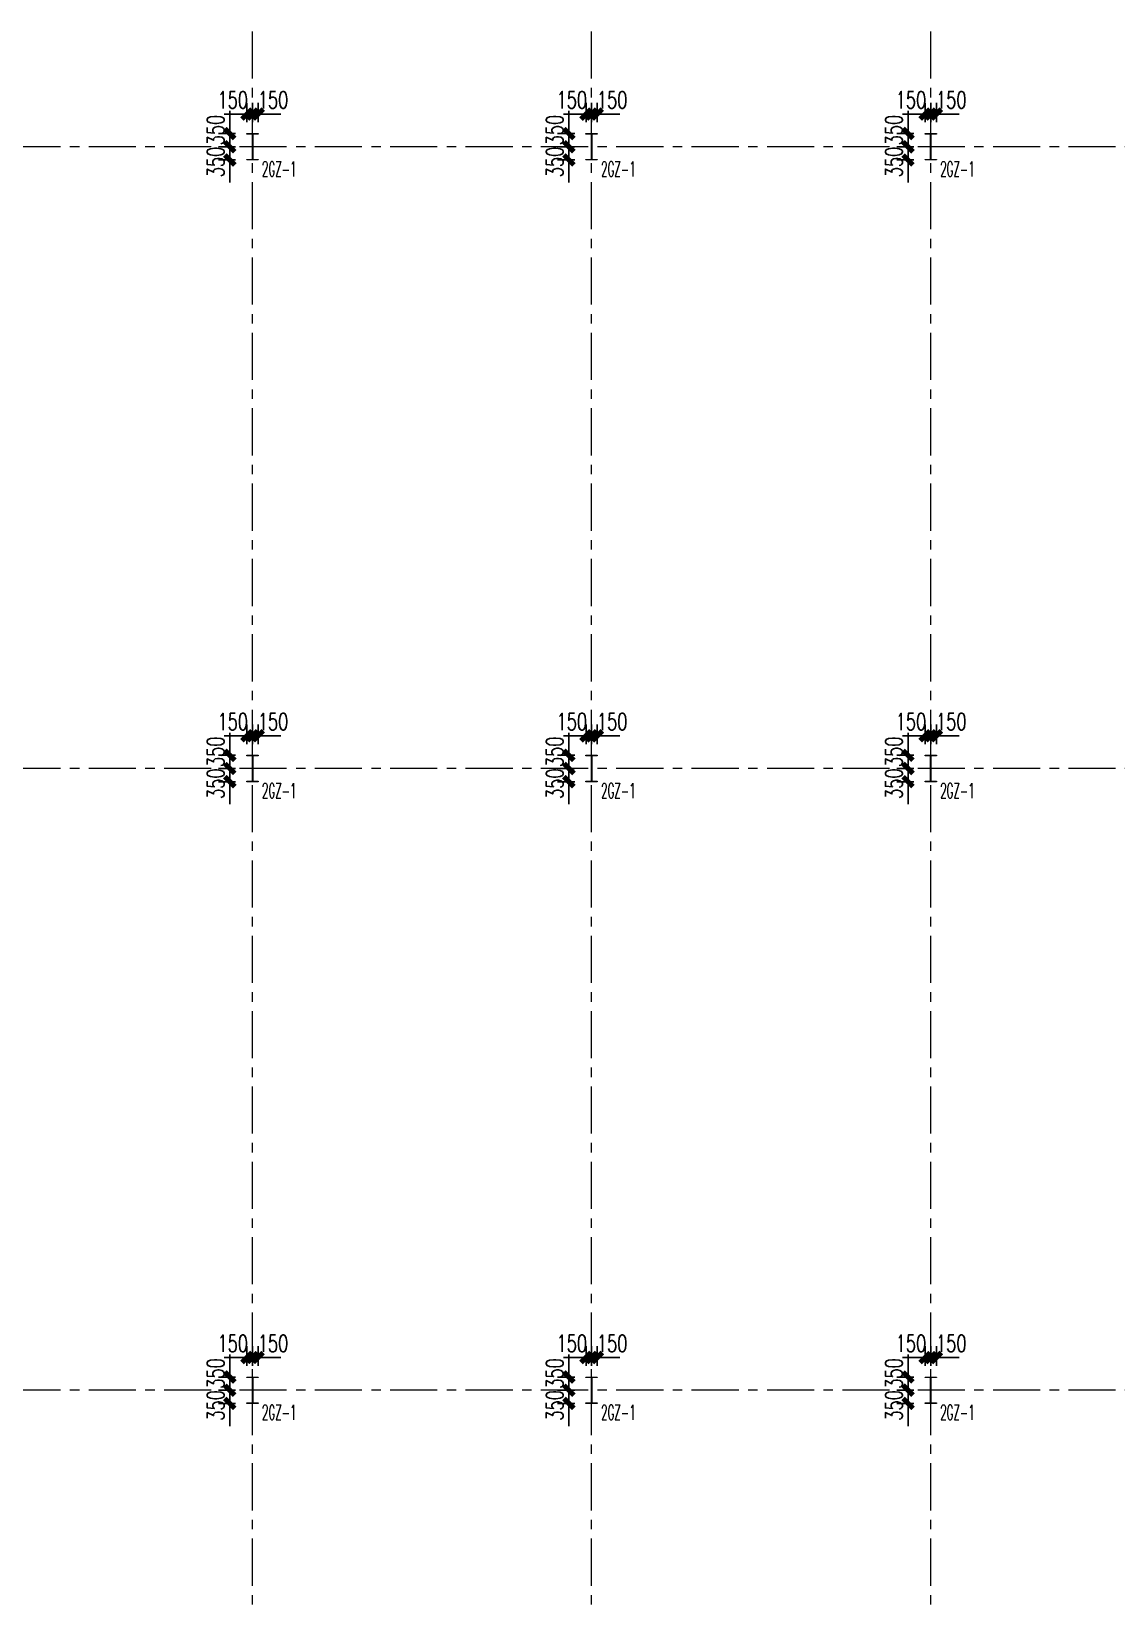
# Model space of a CAD drawing. Extents: x -1201378 to 2367219, y -619313 to 244905.
# Drawn here: x 84372 to 113175, y -53156 to -11535 of the extents above; entities that cross this region are included whole.
import ezdxf
from ezdxf.enums import TextEntityAlignment as Align

# ---------------------------------------------------------------- set-up
doc = ezdxf.new("R2010")
doc.units = 0
doc.header["$LTSCALE"] = 1000
doc.linetypes.add('CENTER', pattern=[2, 1.25, -0.25, 0.25, -0.25])
doc.layers.get('0').update_dxf_attribs({"linetype": 'CONTINUOUS'})
doc.layers.get('Defpoints').update_dxf_attribs({"linetype": 'CONTINUOUS'})
for name, color, linetype, lineweight in [('S-axis', 111, 'CONTINUOUS', 0), ('S-col', 2, 'CONTINUOUS', 0), ('S-dote', 5, 'CENTER', 0)]:
    doc.layers.add(name, color=color, linetype=linetype, lineweight=lineweight)
doc.layers.add('S-DIMZ', color=115, linetype='CONTINUOUS')
doc.layers.add('S-SGJ', color=21, linetype='CONTINUOUS')
doc.styles.add('SS1', font='tj-romans1.shx', dxfattribs={"width": 0.7, "bigfont": 'tj-hztxt1.shx'})
doc.dimstyles.new('S-150-ARCHI', dxfattribs={"dimscale": 150, "dimtxt": 3, "dimasz": 2, "dimexe": 2, "dimexo": 2, "dimgap": 1, "dimtad": 1, "dimdec": 0, "dimzin": 0, "dimdsep": 46, "dimtxsty": 'SS1', "dimblk1": 'TT', "dimblk2": 'TT', "dimsah": 1, "dimcen": 1, "dimclrd": 256, "dimclre": 256, "dimclrt": 256, "dimadec": 0, "dimazin": 0, "dimtfac": 1, "dimtdec": 0, "dimtix": 1, "dimtmove": 2, "dimatfit": 0, "dimldrblk": 'TT', "dimfxl": 2, "dimtolj": 1, "dimtzin": 0, "dimarcsym": 0})

# ---------------------------------------------------------------- blocks, each defined once
blk = doc.blocks.new('2#轴网')
at = {"layer": 'S-dote'}
for p, q in [((-209758.5, -270787), (-209758.5, -175298.2)), ((-200758.5, -270787), (-200758.5, -175298.2)), ((-191758.5, -270787), (-191758.5, -175298.2)), ((-74854.3, -214598.2), (-251154.3, -214598.2)), ((-74854.3, -231098.2), (-251154.3, -231098.2)), ((-74854.3, -247598.2), (-251154.3, -247598.2))]:
    blk.add_line(p, q, dxfattribs=at)
blk = doc.blocks.new('nt66')
at = {"layer": 'S-col'}
blk.add_lwpolyline([(-195790, 766820), (-195490, 766820), (-195490, 766808), (-195636, 766808), (-195636, 766132), (-195490, 766132), (-195490, 766120), (-195790, 766120), (-195790, 766132), (-195644, 766132), (-195644, 766808), (-195790, 766808)], close=True, dxfattribs=at)
blk = doc.blocks.new('33333')
for p in [(-59214, -76900), (-50214, -76900), (-41214, -76900), (-59214, -93400), (-50214, -93400), (-41214, -93400), (-59214, -109900), (-50214, -109900), (-41214, -109900)]:
    blk.add_blockref('nt66', p)
blk = doc.blocks.new('TT')
blk.add_line((-0.97, 0), (0.97, 0))
at = {"const_width": 0.45}
blk.add_lwpolyline([(-0.44, -0.44), (0.44, 0.44)], dxfattribs=at)
blk = doc.blocks.new('*D4417')
at = {"layer": 'Defpoints', "color": 0, "transparency": 16777216}
for p in [(90242, -46730), (90242, -47248), (90392, -47248)]:
    blk.add_point(p, dxfattribs=at)
at = {"layer": 'S-DIMZ', "lineweight": -2, "transparency": 16777216}
for p, q in [((90242, -46948), (90242, -46430)), ((90392, -46948), (90392, -46430)), ((89942, -46730), (89642, -46730)), ((90392, -46730), (90242, -46730)), ((90692, -46730), (90992, -46730))]:
    blk.add_line(p, q, dxfattribs=at)
at = {"layer": 'S-DIMZ', "lineweight": -2, "transparency": 16777216, "xscale": 300, "yscale": 300, "zscale": 300}
blk.add_blockref('TT', (90242, -46730), dxfattribs=at)
at = {"layer": 'S-DIMZ', "lineweight": -2, "transparency": 16777216, "xscale": 300, "yscale": 300, "zscale": 300, "rotation": 180}
blk.add_blockref('TT', (90392, -46730), dxfattribs=at)
at = {"layer": 'S-DIMZ', "transparency": 16777216, "insert": (90785, -46355), "char_height": 450, "attachment_point": 5, "style": 'SS1'}
blk.add_mtext('\\A1;150', dxfattribs=at)
blk = doc.blocks.new('*D4418')
at = {"layer": 'Defpoints', "color": 0, "transparency": 16777216}
for p in [(90092, -46730), (90092, -47248), (90242, -47248)]:
    blk.add_point(p, dxfattribs=at)
at = {"layer": 'S-DIMZ', "lineweight": -2, "transparency": 16777216}
for p, q in [((90092, -46948), (90092, -46430)), ((90242, -46948), (90242, -46430)), ((89792, -46730), (89492, -46730)), ((90242, -46730), (90092, -46730)), ((90542, -46730), (90842, -46730))]:
    blk.add_line(p, q, dxfattribs=at)
at = {"layer": 'S-DIMZ', "lineweight": -2, "transparency": 16777216, "xscale": 300, "yscale": 300, "zscale": 300}
blk.add_blockref('TT', (90092, -46730), dxfattribs=at)
at = {"layer": 'S-DIMZ', "lineweight": -2, "transparency": 16777216, "xscale": 300, "yscale": 300, "zscale": 300, "rotation": 180}
blk.add_blockref('TT', (90242, -46730), dxfattribs=at)
at = {"layer": 'S-DIMZ', "transparency": 16777216, "insert": (89716, -46355), "char_height": 450, "attachment_point": 5, "style": 'SS1'}
blk.add_mtext('\\A1;150', dxfattribs=at)
blk = doc.blocks.new('*D4419')
at = {"layer": 'Defpoints', "color": 0, "transparency": 16777216}
for p in [(90092, -47248), (89638, -47598), (90092, -47598)]:
    blk.add_point(p, dxfattribs=at)
at = {"layer": 'S-DIMZ', "lineweight": -2, "transparency": 16777216}
for p, q in [((89638, -46948), (89638, -46648)), ((89792, -47248), (89338, -47248)), ((89638, -47248), (89638, -47598)), ((89792, -47598), (89338, -47598)), ((89638, -47898), (89638, -48198))]:
    blk.add_line(p, q, dxfattribs=at)
at = {"layer": 'S-DIMZ', "lineweight": -2, "transparency": 16777216, "xscale": 300, "yscale": 300, "zscale": 300}
for p, rotation in [((89638, -47248), 270), ((89638, -47598), 90)]:
    blk.add_blockref('TT', p, dxfattribs=dict(at, rotation=rotation))
at = {"layer": 'S-DIMZ', "transparency": 16777216, "insert": (89263, -47155), "char_height": 450, "attachment_point": 5, "rotation": 90, "style": 'SS1'}
blk.add_mtext('\\A1;350', dxfattribs=at)
blk = doc.blocks.new('*D4420')
at = {"layer": 'Defpoints', "color": 0, "transparency": 16777216}
for p in [(90092, -47598), (89638, -47948), (90092, -47948)]:
    blk.add_point(p, dxfattribs=at)
at = {"layer": 'S-DIMZ', "lineweight": -2, "transparency": 16777216}
for p, q in [((89638, -47298), (89638, -46998)), ((89792, -47598), (89338, -47598)), ((89638, -47598), (89638, -47948)), ((89792, -47948), (89338, -47948)), ((89638, -48248), (89638, -48548))]:
    blk.add_line(p, q, dxfattribs=at)
at = {"layer": 'S-DIMZ', "lineweight": -2, "transparency": 16777216, "xscale": 300, "yscale": 300, "zscale": 300}
for p, rotation in [((89638, -47598), 270), ((89638, -47948), 90)]:
    blk.add_blockref('TT', p, dxfattribs=dict(at, rotation=rotation))
at = {"layer": 'S-DIMZ', "transparency": 16777216, "insert": (89263, -48002), "char_height": 450, "attachment_point": 5, "rotation": 90, "style": 'SS1'}
blk.add_mtext('\\A1;350', dxfattribs=at)
blk = doc.blocks.new('*D4429')
at = {"layer": 'Defpoints', "color": 0, "transparency": 16777216}
for p in [(99242, -46730), (99242, -47248), (99392, -47248)]:
    blk.add_point(p, dxfattribs=at)
at = {"layer": 'S-DIMZ', "lineweight": -2, "transparency": 16777216}
for p, q in [((99242, -46948), (99242, -46430)), ((99392, -46948), (99392, -46430)), ((98942, -46730), (98642, -46730)), ((99392, -46730), (99242, -46730)), ((99692, -46730), (99992, -46730))]:
    blk.add_line(p, q, dxfattribs=at)
at = {"layer": 'S-DIMZ', "lineweight": -2, "transparency": 16777216, "xscale": 300, "yscale": 300, "zscale": 300}
blk.add_blockref('TT', (99242, -46730), dxfattribs=at)
at = {"layer": 'S-DIMZ', "lineweight": -2, "transparency": 16777216, "xscale": 300, "yscale": 300, "zscale": 300, "rotation": 180}
blk.add_blockref('TT', (99392, -46730), dxfattribs=at)
at = {"layer": 'S-DIMZ', "transparency": 16777216, "insert": (99785, -46355), "char_height": 450, "attachment_point": 5, "style": 'SS1'}
blk.add_mtext('\\A1;150', dxfattribs=at)
blk = doc.blocks.new('*D4430')
at = {"layer": 'Defpoints', "color": 0, "transparency": 16777216}
for p in [(99092, -46730), (99092, -47248), (99242, -47248)]:
    blk.add_point(p, dxfattribs=at)
at = {"layer": 'S-DIMZ', "lineweight": -2, "transparency": 16777216}
for p, q in [((99092, -46948), (99092, -46430)), ((99242, -46948), (99242, -46430)), ((98792, -46730), (98492, -46730)), ((99242, -46730), (99092, -46730)), ((99542, -46730), (99842, -46730))]:
    blk.add_line(p, q, dxfattribs=at)
at = {"layer": 'S-DIMZ', "lineweight": -2, "transparency": 16777216, "xscale": 300, "yscale": 300, "zscale": 300}
blk.add_blockref('TT', (99092, -46730), dxfattribs=at)
at = {"layer": 'S-DIMZ', "lineweight": -2, "transparency": 16777216, "xscale": 300, "yscale": 300, "zscale": 300, "rotation": 180}
blk.add_blockref('TT', (99242, -46730), dxfattribs=at)
at = {"layer": 'S-DIMZ', "transparency": 16777216, "insert": (98716, -46355), "char_height": 450, "attachment_point": 5, "style": 'SS1'}
blk.add_mtext('\\A1;150', dxfattribs=at)
blk = doc.blocks.new('*D4431')
at = {"layer": 'Defpoints', "color": 0, "transparency": 16777216}
for p in [(99092, -47248), (98638, -47598), (99092, -47598)]:
    blk.add_point(p, dxfattribs=at)
at = {"layer": 'S-DIMZ', "lineweight": -2, "transparency": 16777216}
for p, q in [((98638, -46948), (98638, -46648)), ((98792, -47248), (98338, -47248)), ((98638, -47248), (98638, -47598)), ((98792, -47598), (98338, -47598)), ((98638, -47898), (98638, -48198))]:
    blk.add_line(p, q, dxfattribs=at)
at = {"layer": 'S-DIMZ', "lineweight": -2, "transparency": 16777216, "xscale": 300, "yscale": 300, "zscale": 300}
for p, rotation in [((98638, -47248), 270), ((98638, -47598), 90)]:
    blk.add_blockref('TT', p, dxfattribs=dict(at, rotation=rotation))
at = {"layer": 'S-DIMZ', "transparency": 16777216, "insert": (98263, -47155), "char_height": 450, "attachment_point": 5, "rotation": 90, "style": 'SS1'}
blk.add_mtext('\\A1;350', dxfattribs=at)
blk = doc.blocks.new('*D4432')
at = {"layer": 'Defpoints', "color": 0, "transparency": 16777216}
for p in [(99092, -47598), (98638, -47948), (99092, -47948)]:
    blk.add_point(p, dxfattribs=at)
at = {"layer": 'S-DIMZ', "lineweight": -2, "transparency": 16777216}
for p, q in [((98638, -47298), (98638, -46998)), ((98792, -47598), (98338, -47598)), ((98638, -47598), (98638, -47948)), ((98792, -47948), (98338, -47948)), ((98638, -48248), (98638, -48548))]:
    blk.add_line(p, q, dxfattribs=at)
at = {"layer": 'S-DIMZ', "lineweight": -2, "transparency": 16777216, "xscale": 300, "yscale": 300, "zscale": 300}
for p, rotation in [((98638, -47598), 270), ((98638, -47948), 90)]:
    blk.add_blockref('TT', p, dxfattribs=dict(at, rotation=rotation))
at = {"layer": 'S-DIMZ', "transparency": 16777216, "insert": (98263, -48002), "char_height": 450, "attachment_point": 5, "rotation": 90, "style": 'SS1'}
blk.add_mtext('\\A1;350', dxfattribs=at)
blk = doc.blocks.new('*D4449')
at = {"layer": 'Defpoints', "color": 0, "transparency": 16777216}
for p in [(108242, -46730), (108242, -47248), (108392, -47248)]:
    blk.add_point(p, dxfattribs=at)
at = {"layer": 'S-DIMZ', "lineweight": -2, "transparency": 16777216}
for p, q in [((108242, -46948), (108242, -46430)), ((108392, -46948), (108392, -46430)), ((107942, -46730), (107642, -46730)), ((108392, -46730), (108242, -46730)), ((108692, -46730), (108992, -46730))]:
    blk.add_line(p, q, dxfattribs=at)
at = {"layer": 'S-DIMZ', "lineweight": -2, "transparency": 16777216, "xscale": 300, "yscale": 300, "zscale": 300}
blk.add_blockref('TT', (108242, -46730), dxfattribs=at)
at = {"layer": 'S-DIMZ', "lineweight": -2, "transparency": 16777216, "xscale": 300, "yscale": 300, "zscale": 300, "rotation": 180}
blk.add_blockref('TT', (108392, -46730), dxfattribs=at)
at = {"layer": 'S-DIMZ', "transparency": 16777216, "insert": (108785, -46355), "char_height": 450, "attachment_point": 5, "style": 'SS1'}
blk.add_mtext('\\A1;150', dxfattribs=at)
blk = doc.blocks.new('*D4450')
at = {"layer": 'Defpoints', "color": 0, "transparency": 16777216}
for p in [(108092, -46730), (108092, -47248), (108242, -47248)]:
    blk.add_point(p, dxfattribs=at)
at = {"layer": 'S-DIMZ', "lineweight": -2, "transparency": 16777216}
for p, q in [((108092, -46948), (108092, -46430)), ((108242, -46948), (108242, -46430)), ((107792, -46730), (107492, -46730)), ((108242, -46730), (108092, -46730)), ((108542, -46730), (108842, -46730))]:
    blk.add_line(p, q, dxfattribs=at)
at = {"layer": 'S-DIMZ', "lineweight": -2, "transparency": 16777216, "xscale": 300, "yscale": 300, "zscale": 300}
blk.add_blockref('TT', (108092, -46730), dxfattribs=at)
at = {"layer": 'S-DIMZ', "lineweight": -2, "transparency": 16777216, "xscale": 300, "yscale": 300, "zscale": 300, "rotation": 180}
blk.add_blockref('TT', (108242, -46730), dxfattribs=at)
at = {"layer": 'S-DIMZ', "transparency": 16777216, "insert": (107716, -46355), "char_height": 450, "attachment_point": 5, "style": 'SS1'}
blk.add_mtext('\\A1;150', dxfattribs=at)
blk = doc.blocks.new('*D4451')
at = {"layer": 'Defpoints', "color": 0, "transparency": 16777216}
for p in [(108092, -47248), (107638, -47598), (108092, -47598)]:
    blk.add_point(p, dxfattribs=at)
at = {"layer": 'S-DIMZ', "lineweight": -2, "transparency": 16777216}
for p, q in [((107638, -46948), (107638, -46648)), ((107792, -47248), (107338, -47248)), ((107638, -47248), (107638, -47598)), ((107792, -47598), (107338, -47598)), ((107638, -47898), (107638, -48198))]:
    blk.add_line(p, q, dxfattribs=at)
at = {"layer": 'S-DIMZ', "lineweight": -2, "transparency": 16777216, "xscale": 300, "yscale": 300, "zscale": 300}
for p, rotation in [((107638, -47248), 270), ((107638, -47598), 90)]:
    blk.add_blockref('TT', p, dxfattribs=dict(at, rotation=rotation))
at = {"layer": 'S-DIMZ', "transparency": 16777216, "insert": (107263, -47155), "char_height": 450, "attachment_point": 5, "rotation": 90, "style": 'SS1'}
blk.add_mtext('\\A1;350', dxfattribs=at)
blk = doc.blocks.new('*D4452')
at = {"layer": 'Defpoints', "color": 0, "transparency": 16777216}
for p in [(108092, -47598), (107638, -47948), (108092, -47948)]:
    blk.add_point(p, dxfattribs=at)
at = {"layer": 'S-DIMZ', "lineweight": -2, "transparency": 16777216}
for p, q in [((107638, -47298), (107638, -46998)), ((107792, -47598), (107338, -47598)), ((107638, -47598), (107638, -47948)), ((107792, -47948), (107338, -47948)), ((107638, -48248), (107638, -48548))]:
    blk.add_line(p, q, dxfattribs=at)
at = {"layer": 'S-DIMZ', "lineweight": -2, "transparency": 16777216, "xscale": 300, "yscale": 300, "zscale": 300}
for p, rotation in [((107638, -47598), 270), ((107638, -47948), 90)]:
    blk.add_blockref('TT', p, dxfattribs=dict(at, rotation=rotation))
at = {"layer": 'S-DIMZ', "transparency": 16777216, "insert": (107263, -48002), "char_height": 450, "attachment_point": 5, "rotation": 90, "style": 'SS1'}
blk.add_mtext('\\A1;350', dxfattribs=at)
blk = doc.blocks.new('*D4489')
at = {"layer": 'Defpoints', "color": 0, "transparency": 16777216}
for p in [(90242, -30230), (90242, -30748), (90392, -30748)]:
    blk.add_point(p, dxfattribs=at)
at = {"layer": 'S-DIMZ', "lineweight": -2, "transparency": 16777216}
for p, q in [((90242, -30448), (90242, -29930)), ((90392, -30448), (90392, -29930)), ((89942, -30230), (89642, -30230)), ((90392, -30230), (90242, -30230)), ((90692, -30230), (90992, -30230))]:
    blk.add_line(p, q, dxfattribs=at)
at = {"layer": 'S-DIMZ', "lineweight": -2, "transparency": 16777216, "xscale": 300, "yscale": 300, "zscale": 300}
blk.add_blockref('TT', (90242, -30230), dxfattribs=at)
at = {"layer": 'S-DIMZ', "lineweight": -2, "transparency": 16777216, "xscale": 300, "yscale": 300, "zscale": 300, "rotation": 180}
blk.add_blockref('TT', (90392, -30230), dxfattribs=at)
at = {"layer": 'S-DIMZ', "transparency": 16777216, "insert": (90785, -29855), "char_height": 450, "attachment_point": 5, "style": 'SS1'}
blk.add_mtext('\\A1;150', dxfattribs=at)
blk = doc.blocks.new('*D4490')
at = {"layer": 'Defpoints', "color": 0, "transparency": 16777216}
for p in [(90092, -30230), (90092, -30748), (90242, -30748)]:
    blk.add_point(p, dxfattribs=at)
at = {"layer": 'S-DIMZ', "lineweight": -2, "transparency": 16777216}
for p, q in [((90092, -30448), (90092, -29930)), ((90242, -30448), (90242, -29930)), ((89792, -30230), (89492, -30230)), ((90242, -30230), (90092, -30230)), ((90542, -30230), (90842, -30230))]:
    blk.add_line(p, q, dxfattribs=at)
at = {"layer": 'S-DIMZ', "lineweight": -2, "transparency": 16777216, "xscale": 300, "yscale": 300, "zscale": 300}
blk.add_blockref('TT', (90092, -30230), dxfattribs=at)
at = {"layer": 'S-DIMZ', "lineweight": -2, "transparency": 16777216, "xscale": 300, "yscale": 300, "zscale": 300, "rotation": 180}
blk.add_blockref('TT', (90242, -30230), dxfattribs=at)
at = {"layer": 'S-DIMZ', "transparency": 16777216, "insert": (89716, -29855), "char_height": 450, "attachment_point": 5, "style": 'SS1'}
blk.add_mtext('\\A1;150', dxfattribs=at)
blk = doc.blocks.new('*D4491')
at = {"layer": 'Defpoints', "color": 0, "transparency": 16777216}
for p in [(90092, -30748), (89638, -31098), (90092, -31098)]:
    blk.add_point(p, dxfattribs=at)
at = {"layer": 'S-DIMZ', "lineweight": -2, "transparency": 16777216}
for p, q in [((89638, -30448), (89638, -30148)), ((89792, -30748), (89338, -30748)), ((89638, -30748), (89638, -31098)), ((89792, -31098), (89338, -31098)), ((89638, -31398), (89638, -31698))]:
    blk.add_line(p, q, dxfattribs=at)
at = {"layer": 'S-DIMZ', "lineweight": -2, "transparency": 16777216, "xscale": 300, "yscale": 300, "zscale": 300}
for p, rotation in [((89638, -30748), 270), ((89638, -31098), 90)]:
    blk.add_blockref('TT', p, dxfattribs=dict(at, rotation=rotation))
at = {"layer": 'S-DIMZ', "transparency": 16777216, "insert": (89263, -30655), "char_height": 450, "attachment_point": 5, "rotation": 90, "style": 'SS1'}
blk.add_mtext('\\A1;350', dxfattribs=at)
blk = doc.blocks.new('*D4492')
at = {"layer": 'Defpoints', "color": 0, "transparency": 16777216}
for p in [(90092, -31098), (89638, -31448), (90092, -31448)]:
    blk.add_point(p, dxfattribs=at)
at = {"layer": 'S-DIMZ', "lineweight": -2, "transparency": 16777216}
for p, q in [((89638, -30798), (89638, -30498)), ((89792, -31098), (89338, -31098)), ((89638, -31098), (89638, -31448)), ((89792, -31448), (89338, -31448)), ((89638, -31748), (89638, -32048))]:
    blk.add_line(p, q, dxfattribs=at)
at = {"layer": 'S-DIMZ', "lineweight": -2, "transparency": 16777216, "xscale": 300, "yscale": 300, "zscale": 300}
for p, rotation in [((89638, -31098), 270), ((89638, -31448), 90)]:
    blk.add_blockref('TT', p, dxfattribs=dict(at, rotation=rotation))
at = {"layer": 'S-DIMZ', "transparency": 16777216, "insert": (89263, -31502), "char_height": 450, "attachment_point": 5, "rotation": 90, "style": 'SS1'}
blk.add_mtext('\\A1;350', dxfattribs=at)
blk = doc.blocks.new('*D4501')
at = {"layer": 'Defpoints', "color": 0, "transparency": 16777216}
for p in [(99242, -30230), (99242, -30748), (99392, -30748)]:
    blk.add_point(p, dxfattribs=at)
at = {"layer": 'S-DIMZ', "lineweight": -2, "transparency": 16777216}
for p, q in [((99242, -30448), (99242, -29930)), ((99392, -30448), (99392, -29930)), ((98942, -30230), (98642, -30230)), ((99392, -30230), (99242, -30230)), ((99692, -30230), (99992, -30230))]:
    blk.add_line(p, q, dxfattribs=at)
at = {"layer": 'S-DIMZ', "lineweight": -2, "transparency": 16777216, "xscale": 300, "yscale": 300, "zscale": 300}
blk.add_blockref('TT', (99242, -30230), dxfattribs=at)
at = {"layer": 'S-DIMZ', "lineweight": -2, "transparency": 16777216, "xscale": 300, "yscale": 300, "zscale": 300, "rotation": 180}
blk.add_blockref('TT', (99392, -30230), dxfattribs=at)
at = {"layer": 'S-DIMZ', "transparency": 16777216, "insert": (99785, -29855), "char_height": 450, "attachment_point": 5, "style": 'SS1'}
blk.add_mtext('\\A1;150', dxfattribs=at)
blk = doc.blocks.new('*D4502')
at = {"layer": 'Defpoints', "color": 0, "transparency": 16777216}
for p in [(99092, -30230), (99092, -30748), (99242, -30748)]:
    blk.add_point(p, dxfattribs=at)
at = {"layer": 'S-DIMZ', "lineweight": -2, "transparency": 16777216}
for p, q in [((99092, -30448), (99092, -29930)), ((99242, -30448), (99242, -29930)), ((98792, -30230), (98492, -30230)), ((99242, -30230), (99092, -30230)), ((99542, -30230), (99842, -30230))]:
    blk.add_line(p, q, dxfattribs=at)
at = {"layer": 'S-DIMZ', "lineweight": -2, "transparency": 16777216, "xscale": 300, "yscale": 300, "zscale": 300}
blk.add_blockref('TT', (99092, -30230), dxfattribs=at)
at = {"layer": 'S-DIMZ', "lineweight": -2, "transparency": 16777216, "xscale": 300, "yscale": 300, "zscale": 300, "rotation": 180}
blk.add_blockref('TT', (99242, -30230), dxfattribs=at)
at = {"layer": 'S-DIMZ', "transparency": 16777216, "insert": (98716, -29855), "char_height": 450, "attachment_point": 5, "style": 'SS1'}
blk.add_mtext('\\A1;150', dxfattribs=at)
blk = doc.blocks.new('*D4503')
at = {"layer": 'Defpoints', "color": 0, "transparency": 16777216}
for p in [(99092, -30748), (98638, -31098), (99092, -31098)]:
    blk.add_point(p, dxfattribs=at)
at = {"layer": 'S-DIMZ', "lineweight": -2, "transparency": 16777216}
for p, q in [((98638, -30448), (98638, -30148)), ((98792, -30748), (98338, -30748)), ((98638, -30748), (98638, -31098)), ((98792, -31098), (98338, -31098)), ((98638, -31398), (98638, -31698))]:
    blk.add_line(p, q, dxfattribs=at)
at = {"layer": 'S-DIMZ', "lineweight": -2, "transparency": 16777216, "xscale": 300, "yscale": 300, "zscale": 300}
for p, rotation in [((98638, -30748), 270), ((98638, -31098), 90)]:
    blk.add_blockref('TT', p, dxfattribs=dict(at, rotation=rotation))
at = {"layer": 'S-DIMZ', "transparency": 16777216, "insert": (98263, -30655), "char_height": 450, "attachment_point": 5, "rotation": 90, "style": 'SS1'}
blk.add_mtext('\\A1;350', dxfattribs=at)
blk = doc.blocks.new('*D4504')
at = {"layer": 'Defpoints', "color": 0, "transparency": 16777216}
for p in [(99092, -31098), (98638, -31448), (99092, -31448)]:
    blk.add_point(p, dxfattribs=at)
at = {"layer": 'S-DIMZ', "lineweight": -2, "transparency": 16777216}
for p, q in [((98638, -30798), (98638, -30498)), ((98792, -31098), (98338, -31098)), ((98638, -31098), (98638, -31448)), ((98792, -31448), (98338, -31448)), ((98638, -31748), (98638, -32048))]:
    blk.add_line(p, q, dxfattribs=at)
at = {"layer": 'S-DIMZ', "lineweight": -2, "transparency": 16777216, "xscale": 300, "yscale": 300, "zscale": 300}
for p, rotation in [((98638, -31098), 270), ((98638, -31448), 90)]:
    blk.add_blockref('TT', p, dxfattribs=dict(at, rotation=rotation))
at = {"layer": 'S-DIMZ', "transparency": 16777216, "insert": (98263, -31502), "char_height": 450, "attachment_point": 5, "rotation": 90, "style": 'SS1'}
blk.add_mtext('\\A1;350', dxfattribs=at)
blk = doc.blocks.new('*D4519')
at = {"layer": 'Defpoints', "color": 0, "transparency": 16777216}
for p in [(108242, -30230), (108242, -30748), (108392, -30748)]:
    blk.add_point(p, dxfattribs=at)
at = {"layer": 'S-DIMZ', "lineweight": -2, "transparency": 16777216}
for p, q in [((108242, -30448), (108242, -29930)), ((108392, -30448), (108392, -29930)), ((107942, -30230), (107642, -30230)), ((108392, -30230), (108242, -30230)), ((108692, -30230), (108992, -30230))]:
    blk.add_line(p, q, dxfattribs=at)
at = {"layer": 'S-DIMZ', "lineweight": -2, "transparency": 16777216, "xscale": 300, "yscale": 300, "zscale": 300}
blk.add_blockref('TT', (108242, -30230), dxfattribs=at)
at = {"layer": 'S-DIMZ', "lineweight": -2, "transparency": 16777216, "xscale": 300, "yscale": 300, "zscale": 300, "rotation": 180}
blk.add_blockref('TT', (108392, -30230), dxfattribs=at)
at = {"layer": 'S-DIMZ', "transparency": 16777216, "insert": (108785, -29855), "char_height": 450, "attachment_point": 5, "style": 'SS1'}
blk.add_mtext('\\A1;150', dxfattribs=at)
blk = doc.blocks.new('*D4520')
at = {"layer": 'Defpoints', "color": 0, "transparency": 16777216}
for p in [(108092, -30230), (108092, -30748), (108242, -30748)]:
    blk.add_point(p, dxfattribs=at)
at = {"layer": 'S-DIMZ', "lineweight": -2, "transparency": 16777216}
for p, q in [((108092, -30448), (108092, -29930)), ((108242, -30448), (108242, -29930)), ((107792, -30230), (107492, -30230)), ((108242, -30230), (108092, -30230)), ((108542, -30230), (108842, -30230))]:
    blk.add_line(p, q, dxfattribs=at)
at = {"layer": 'S-DIMZ', "lineweight": -2, "transparency": 16777216, "xscale": 300, "yscale": 300, "zscale": 300}
blk.add_blockref('TT', (108092, -30230), dxfattribs=at)
at = {"layer": 'S-DIMZ', "lineweight": -2, "transparency": 16777216, "xscale": 300, "yscale": 300, "zscale": 300, "rotation": 180}
blk.add_blockref('TT', (108242, -30230), dxfattribs=at)
at = {"layer": 'S-DIMZ', "transparency": 16777216, "insert": (107716, -29855), "char_height": 450, "attachment_point": 5, "style": 'SS1'}
blk.add_mtext('\\A1;150', dxfattribs=at)
blk = doc.blocks.new('*D4521')
at = {"layer": 'Defpoints', "color": 0, "transparency": 16777216}
for p in [(108092, -30748), (107638, -31098), (108092, -31098)]:
    blk.add_point(p, dxfattribs=at)
at = {"layer": 'S-DIMZ', "lineweight": -2, "transparency": 16777216}
for p, q in [((107638, -30448), (107638, -30148)), ((107792, -30748), (107338, -30748)), ((107638, -30748), (107638, -31098)), ((107792, -31098), (107338, -31098)), ((107638, -31398), (107638, -31698))]:
    blk.add_line(p, q, dxfattribs=at)
at = {"layer": 'S-DIMZ', "lineweight": -2, "transparency": 16777216, "xscale": 300, "yscale": 300, "zscale": 300}
for p, rotation in [((107638, -30748), 270), ((107638, -31098), 90)]:
    blk.add_blockref('TT', p, dxfattribs=dict(at, rotation=rotation))
at = {"layer": 'S-DIMZ', "transparency": 16777216, "insert": (107263, -30655), "char_height": 450, "attachment_point": 5, "rotation": 90, "style": 'SS1'}
blk.add_mtext('\\A1;350', dxfattribs=at)
blk = doc.blocks.new('*D4522')
at = {"layer": 'Defpoints', "color": 0, "transparency": 16777216}
for p in [(108092, -31098), (107638, -31448), (108092, -31448)]:
    blk.add_point(p, dxfattribs=at)
at = {"layer": 'S-DIMZ', "lineweight": -2, "transparency": 16777216}
for p, q in [((107638, -30798), (107638, -30498)), ((107792, -31098), (107338, -31098)), ((107638, -31098), (107638, -31448)), ((107792, -31448), (107338, -31448)), ((107638, -31748), (107638, -32048))]:
    blk.add_line(p, q, dxfattribs=at)
at = {"layer": 'S-DIMZ', "lineweight": -2, "transparency": 16777216, "xscale": 300, "yscale": 300, "zscale": 300}
for p, rotation in [((107638, -31098), 270), ((107638, -31448), 90)]:
    blk.add_blockref('TT', p, dxfattribs=dict(at, rotation=rotation))
at = {"layer": 'S-DIMZ', "transparency": 16777216, "insert": (107263, -31502), "char_height": 450, "attachment_point": 5, "rotation": 90, "style": 'SS1'}
blk.add_mtext('\\A1;350', dxfattribs=at)
blk = doc.blocks.new('*D4559')
at = {"layer": 'Defpoints', "color": 0, "transparency": 16777216}
for p in [(90242, -13730), (90242, -14248), (90392, -14248)]:
    blk.add_point(p, dxfattribs=at)
at = {"layer": 'S-DIMZ', "lineweight": -2, "transparency": 16777216}
for p, q in [((89942, -13730), (89642, -13730)), ((90242, -13948), (90242, -13430)), ((90392, -13730), (90242, -13730)), ((90392, -13948), (90392, -13430)), ((90692, -13730), (90992, -13730))]:
    blk.add_line(p, q, dxfattribs=at)
at = {"layer": 'S-DIMZ', "lineweight": -2, "transparency": 16777216, "xscale": 300, "yscale": 300, "zscale": 300}
blk.add_blockref('TT', (90242, -13730), dxfattribs=at)
at = {"layer": 'S-DIMZ', "lineweight": -2, "transparency": 16777216, "xscale": 300, "yscale": 300, "zscale": 300, "rotation": 180}
blk.add_blockref('TT', (90392, -13730), dxfattribs=at)
at = {"layer": 'S-DIMZ', "transparency": 16777216, "insert": (90785, -13355), "char_height": 450, "attachment_point": 5, "style": 'SS1'}
blk.add_mtext('\\A1;150', dxfattribs=at)
blk = doc.blocks.new('*D4560')
at = {"layer": 'Defpoints', "color": 0, "transparency": 16777216}
for p in [(90092, -13730), (90092, -14248), (90242, -14248)]:
    blk.add_point(p, dxfattribs=at)
at = {"layer": 'S-DIMZ', "lineweight": -2, "transparency": 16777216}
for p, q in [((89792, -13730), (89492, -13730)), ((90092, -13948), (90092, -13430)), ((90242, -13730), (90092, -13730)), ((90242, -13948), (90242, -13430)), ((90542, -13730), (90842, -13730))]:
    blk.add_line(p, q, dxfattribs=at)
at = {"layer": 'S-DIMZ', "lineweight": -2, "transparency": 16777216, "xscale": 300, "yscale": 300, "zscale": 300}
blk.add_blockref('TT', (90092, -13730), dxfattribs=at)
at = {"layer": 'S-DIMZ', "lineweight": -2, "transparency": 16777216, "xscale": 300, "yscale": 300, "zscale": 300, "rotation": 180}
blk.add_blockref('TT', (90242, -13730), dxfattribs=at)
at = {"layer": 'S-DIMZ', "transparency": 16777216, "insert": (89716, -13355), "char_height": 450, "attachment_point": 5, "style": 'SS1'}
blk.add_mtext('\\A1;150', dxfattribs=at)
blk = doc.blocks.new('*D4561')
at = {"layer": 'Defpoints', "color": 0, "transparency": 16777216}
for p in [(90092, -14248), (89638, -14598), (90092, -14598)]:
    blk.add_point(p, dxfattribs=at)
at = {"layer": 'S-DIMZ', "lineweight": -2, "transparency": 16777216}
for p, q in [((89638, -13948), (89638, -13648)), ((89792, -14248), (89338, -14248)), ((89638, -14248), (89638, -14598)), ((89792, -14598), (89338, -14598)), ((89638, -14898), (89638, -15198))]:
    blk.add_line(p, q, dxfattribs=at)
at = {"layer": 'S-DIMZ', "lineweight": -2, "transparency": 16777216, "xscale": 300, "yscale": 300, "zscale": 300}
for p, rotation in [((89638, -14248), 270), ((89638, -14598), 90)]:
    blk.add_blockref('TT', p, dxfattribs=dict(at, rotation=rotation))
at = {"layer": 'S-DIMZ', "transparency": 16777216, "insert": (89263, -14155), "char_height": 450, "attachment_point": 5, "rotation": 90, "style": 'SS1'}
blk.add_mtext('\\A1;350', dxfattribs=at)
blk = doc.blocks.new('*D4562')
at = {"layer": 'Defpoints', "color": 0, "transparency": 16777216}
for p in [(89638, -14948), (90092, -14598), (90092, -14948)]:
    blk.add_point(p, dxfattribs=at)
at = {"layer": 'S-DIMZ', "lineweight": -2, "transparency": 16777216}
for p, q in [((89638, -14298), (89638, -13998)), ((89792, -14598), (89338, -14598)), ((89792, -14948), (89338, -14948)), ((89638, -14598), (89638, -14948)), ((89638, -15248), (89638, -15548))]:
    blk.add_line(p, q, dxfattribs=at)
at = {"layer": 'S-DIMZ', "lineweight": -2, "transparency": 16777216, "xscale": 300, "yscale": 300, "zscale": 300}
for p, rotation in [((89638, -14598), 270), ((89638, -14948), 90)]:
    blk.add_blockref('TT', p, dxfattribs=dict(at, rotation=rotation))
at = {"layer": 'S-DIMZ', "transparency": 16777216, "insert": (89263, -15002), "char_height": 450, "attachment_point": 5, "rotation": 90, "style": 'SS1'}
blk.add_mtext('\\A1;350', dxfattribs=at)
blk = doc.blocks.new('*D4571')
at = {"layer": 'Defpoints', "color": 0, "transparency": 16777216}
for p in [(99242, -13730), (99242, -14248), (99392, -14248)]:
    blk.add_point(p, dxfattribs=at)
at = {"layer": 'S-DIMZ', "lineweight": -2, "transparency": 16777216}
for p, q in [((98942, -13730), (98642, -13730)), ((99242, -13948), (99242, -13430)), ((99392, -13730), (99242, -13730)), ((99392, -13948), (99392, -13430)), ((99692, -13730), (99992, -13730))]:
    blk.add_line(p, q, dxfattribs=at)
at = {"layer": 'S-DIMZ', "lineweight": -2, "transparency": 16777216, "xscale": 300, "yscale": 300, "zscale": 300}
blk.add_blockref('TT', (99242, -13730), dxfattribs=at)
at = {"layer": 'S-DIMZ', "lineweight": -2, "transparency": 16777216, "xscale": 300, "yscale": 300, "zscale": 300, "rotation": 180}
blk.add_blockref('TT', (99392, -13730), dxfattribs=at)
at = {"layer": 'S-DIMZ', "transparency": 16777216, "insert": (99785, -13355), "char_height": 450, "attachment_point": 5, "style": 'SS1'}
blk.add_mtext('\\A1;150', dxfattribs=at)
blk = doc.blocks.new('*D4572')
at = {"layer": 'Defpoints', "color": 0, "transparency": 16777216}
for p in [(99092, -13730), (99092, -14248), (99242, -14248)]:
    blk.add_point(p, dxfattribs=at)
at = {"layer": 'S-DIMZ', "lineweight": -2, "transparency": 16777216}
for p, q in [((98792, -13730), (98492, -13730)), ((99092, -13948), (99092, -13430)), ((99242, -13730), (99092, -13730)), ((99242, -13948), (99242, -13430)), ((99542, -13730), (99842, -13730))]:
    blk.add_line(p, q, dxfattribs=at)
at = {"layer": 'S-DIMZ', "lineweight": -2, "transparency": 16777216, "xscale": 300, "yscale": 300, "zscale": 300}
blk.add_blockref('TT', (99092, -13730), dxfattribs=at)
at = {"layer": 'S-DIMZ', "lineweight": -2, "transparency": 16777216, "xscale": 300, "yscale": 300, "zscale": 300, "rotation": 180}
blk.add_blockref('TT', (99242, -13730), dxfattribs=at)
at = {"layer": 'S-DIMZ', "transparency": 16777216, "insert": (98716, -13355), "char_height": 450, "attachment_point": 5, "style": 'SS1'}
blk.add_mtext('\\A1;150', dxfattribs=at)
blk = doc.blocks.new('*D4573')
at = {"layer": 'Defpoints', "color": 0, "transparency": 16777216}
for p in [(99092, -14248), (98638, -14598), (99092, -14598)]:
    blk.add_point(p, dxfattribs=at)
at = {"layer": 'S-DIMZ', "lineweight": -2, "transparency": 16777216}
for p, q in [((98638, -13948), (98638, -13648)), ((98792, -14248), (98338, -14248)), ((98638, -14248), (98638, -14598)), ((98792, -14598), (98338, -14598)), ((98638, -14898), (98638, -15198))]:
    blk.add_line(p, q, dxfattribs=at)
at = {"layer": 'S-DIMZ', "lineweight": -2, "transparency": 16777216, "xscale": 300, "yscale": 300, "zscale": 300}
for p, rotation in [((98638, -14248), 270), ((98638, -14598), 90)]:
    blk.add_blockref('TT', p, dxfattribs=dict(at, rotation=rotation))
at = {"layer": 'S-DIMZ', "transparency": 16777216, "insert": (98263, -14155), "char_height": 450, "attachment_point": 5, "rotation": 90, "style": 'SS1'}
blk.add_mtext('\\A1;350', dxfattribs=at)
blk = doc.blocks.new('*D4574')
at = {"layer": 'Defpoints', "color": 0, "transparency": 16777216}
for p in [(98638, -14948), (99092, -14598), (99092, -14948)]:
    blk.add_point(p, dxfattribs=at)
at = {"layer": 'S-DIMZ', "lineweight": -2, "transparency": 16777216}
for p, q in [((98638, -14298), (98638, -13998)), ((98792, -14598), (98338, -14598)), ((98792, -14948), (98338, -14948)), ((98638, -14598), (98638, -14948)), ((98638, -15248), (98638, -15548))]:
    blk.add_line(p, q, dxfattribs=at)
at = {"layer": 'S-DIMZ', "lineweight": -2, "transparency": 16777216, "xscale": 300, "yscale": 300, "zscale": 300}
for p, rotation in [((98638, -14598), 270), ((98638, -14948), 90)]:
    blk.add_blockref('TT', p, dxfattribs=dict(at, rotation=rotation))
at = {"layer": 'S-DIMZ', "transparency": 16777216, "insert": (98263, -15002), "char_height": 450, "attachment_point": 5, "rotation": 90, "style": 'SS1'}
blk.add_mtext('\\A1;350', dxfattribs=at)
blk = doc.blocks.new('*D4589')
at = {"layer": 'Defpoints', "color": 0, "transparency": 16777216}
for p in [(108242, -13730), (108242, -14248), (108392, -14248)]:
    blk.add_point(p, dxfattribs=at)
at = {"layer": 'S-DIMZ', "lineweight": -2, "transparency": 16777216}
for p, q in [((107942, -13730), (107642, -13730)), ((108242, -13948), (108242, -13430)), ((108392, -13730), (108242, -13730)), ((108392, -13948), (108392, -13430)), ((108692, -13730), (108992, -13730))]:
    blk.add_line(p, q, dxfattribs=at)
at = {"layer": 'S-DIMZ', "lineweight": -2, "transparency": 16777216, "xscale": 300, "yscale": 300, "zscale": 300}
blk.add_blockref('TT', (108242, -13730), dxfattribs=at)
at = {"layer": 'S-DIMZ', "lineweight": -2, "transparency": 16777216, "xscale": 300, "yscale": 300, "zscale": 300, "rotation": 180}
blk.add_blockref('TT', (108392, -13730), dxfattribs=at)
at = {"layer": 'S-DIMZ', "transparency": 16777216, "insert": (108785, -13355), "char_height": 450, "attachment_point": 5, "style": 'SS1'}
blk.add_mtext('\\A1;150', dxfattribs=at)
blk = doc.blocks.new('*D4590')
at = {"layer": 'Defpoints', "color": 0, "transparency": 16777216}
for p in [(108092, -13730), (108092, -14248), (108242, -14248)]:
    blk.add_point(p, dxfattribs=at)
at = {"layer": 'S-DIMZ', "lineweight": -2, "transparency": 16777216}
for p, q in [((107792, -13730), (107492, -13730)), ((108092, -13948), (108092, -13430)), ((108242, -13730), (108092, -13730)), ((108242, -13948), (108242, -13430)), ((108542, -13730), (108842, -13730))]:
    blk.add_line(p, q, dxfattribs=at)
at = {"layer": 'S-DIMZ', "lineweight": -2, "transparency": 16777216, "xscale": 300, "yscale": 300, "zscale": 300}
blk.add_blockref('TT', (108092, -13730), dxfattribs=at)
at = {"layer": 'S-DIMZ', "lineweight": -2, "transparency": 16777216, "xscale": 300, "yscale": 300, "zscale": 300, "rotation": 180}
blk.add_blockref('TT', (108242, -13730), dxfattribs=at)
at = {"layer": 'S-DIMZ', "transparency": 16777216, "insert": (107716, -13355), "char_height": 450, "attachment_point": 5, "style": 'SS1'}
blk.add_mtext('\\A1;150', dxfattribs=at)
blk = doc.blocks.new('*D4591')
at = {"layer": 'Defpoints', "color": 0, "transparency": 16777216}
for p in [(108092, -14248), (107638, -14598), (108092, -14598)]:
    blk.add_point(p, dxfattribs=at)
at = {"layer": 'S-DIMZ', "lineweight": -2, "transparency": 16777216}
for p, q in [((107638, -13948), (107638, -13648)), ((107792, -14248), (107338, -14248)), ((107638, -14248), (107638, -14598)), ((107792, -14598), (107338, -14598)), ((107638, -14898), (107638, -15198))]:
    blk.add_line(p, q, dxfattribs=at)
at = {"layer": 'S-DIMZ', "lineweight": -2, "transparency": 16777216, "xscale": 300, "yscale": 300, "zscale": 300}
for p, rotation in [((107638, -14248), 270), ((107638, -14598), 90)]:
    blk.add_blockref('TT', p, dxfattribs=dict(at, rotation=rotation))
at = {"layer": 'S-DIMZ', "transparency": 16777216, "insert": (107263, -14155), "char_height": 450, "attachment_point": 5, "rotation": 90, "style": 'SS1'}
blk.add_mtext('\\A1;350', dxfattribs=at)
blk = doc.blocks.new('*D4592')
at = {"layer": 'Defpoints', "color": 0, "transparency": 16777216}
for p in [(107638, -14948), (108092, -14598), (108092, -14948)]:
    blk.add_point(p, dxfattribs=at)
at = {"layer": 'S-DIMZ', "lineweight": -2, "transparency": 16777216}
for p, q in [((107638, -14298), (107638, -13998)), ((107792, -14598), (107338, -14598)), ((107792, -14948), (107338, -14948)), ((107638, -14598), (107638, -14948)), ((107638, -15248), (107638, -15548))]:
    blk.add_line(p, q, dxfattribs=at)
at = {"layer": 'S-DIMZ', "lineweight": -2, "transparency": 16777216, "xscale": 300, "yscale": 300, "zscale": 300}
for p, rotation in [((107638, -14598), 270), ((107638, -14948), 90)]:
    blk.add_blockref('TT', p, dxfattribs=dict(at, rotation=rotation))
at = {"layer": 'S-DIMZ', "transparency": 16777216, "insert": (107263, -15002), "char_height": 450, "attachment_point": 5, "rotation": 90, "style": 'SS1'}
blk.add_mtext('\\A1;350', dxfattribs=at)

msp = doc.modelspace()

# ---------------------------------------------------------------- block references
at = {"layer": 'S-axis'}
msp.add_blockref('2#轴网', (300000, 200000), dxfattribs=at)
at = {"layer": 'S-col'}
msp.add_blockref('33333', (345095.7, -704168.2), dxfattribs=at)

# ---------------------------------------------------------------- texts
at = {"layer": 'S-SGJ', "style": 'SS1', "width": 0.5}
for p in [(90492.2, -15187.1), (99492.2, -15187.1), (108492.2, -15187.1), (90492.2, -31687.1), (99492.2, -31687.1), (108492.2, -31687.1), (90492.2, -48187.1), (99492.2, -48187.1), (108492.2, -48187.1)]:
    msp.add_text('2GZ-1', height=400, dxfattribs=at).set_placement(p, align=Align.MIDDLE_LEFT)

# ---------------------------------------------------------------- dimensions: what is measured, and where the dimension line sits
at = {"layer": 'S-DIMZ'}
for base, p1, p2, picture, middle in [((90091.5, -13730.4), (90241.5, -14248.2), (90091.5, -14248.2), '*D4560', (89716, -13355.4)), ((90241.5, -13730.4), (90391.5, -14248.2), (90241.5, -14248.2), '*D4559', (90784.5, -13355.4)), ((99091.5, -13730.4), (99241.5, -14248.2), (99091.5, -14248.2), '*D4572', (98716, -13355.4)), ((99241.5, -13730.4), (99391.5, -14248.2), (99241.5, -14248.2), '*D4571', (99784.5, -13355.4)), ((108091.5, -13730.4), (108241.5, -14248.2), (108091.5, -14248.2), '*D4590', (107716, -13355.4)), ((108241.5, -13730.4), (108391.5, -14248.2), (108241.5, -14248.2), '*D4589', (108784.5, -13355.4)), ((90091.5, -30230.4), (90241.5, -30748.2), (90091.5, -30748.2), '*D4490', (89716, -29855.4)), ((90241.5, -30230.4), (90391.5, -30748.2), (90241.5, -30748.2), '*D4489', (90784.5, -29855.4)), ((99091.5, -30230.4), (99241.5, -30748.2), (99091.5, -30748.2), '*D4502', (98716, -29855.4)), ((99241.5, -30230.4), (99391.5, -30748.2), (99241.5, -30748.2), '*D4501', (99784.5, -29855.4)), ((108091.5, -30230.4), (108241.5, -30748.2), (108091.5, -30748.2), '*D4520', (107716, -29855.4)), ((108241.5, -30230.4), (108391.5, -30748.2), (108241.5, -30748.2), '*D4519', (108784.5, -29855.4)), ((90091.5, -46730.4), (90241.5, -47248.2), (90091.5, -47248.2), '*D4418', (89716, -46355.4)), ((90241.5, -46730.4), (90391.5, -47248.2), (90241.5, -47248.2), '*D4417', (90784.5, -46355.4)), ((99091.5, -46730.4), (99241.5, -47248.2), (99091.5, -47248.2), '*D4430', (98716, -46355.4)), ((99241.5, -46730.4), (99391.5, -47248.2), (99241.5, -47248.2), '*D4429', (99784.5, -46355.4)), ((108091.5, -46730.4), (108241.5, -47248.2), (108091.5, -47248.2), '*D4450', (107716, -46355.4)), ((108241.5, -46730.4), (108391.5, -47248.2), (108241.5, -47248.2), '*D4449', (108784.5, -46355.4))]:
    dim = msp.add_linear_dim(base=base, p1=p1, p2=p2, dimstyle='S-150-ARCHI', dxfattribs=at)
    dim.commit()
    dim.dimension.update_dxf_attribs({"geometry": picture, "text_midpoint": middle, "dimtype": 160})
for base, p1, p2, picture, middle in [((89638.4, -14598.2), (90091.5, -14248.2), (90091.5, -14598.2), '*D4561', (89263.4, -14155.2)), ((98638.4, -14598.2), (99091.5, -14248.2), (99091.5, -14598.2), '*D4573', (98263.4, -14155.2)), ((107638.4, -14598.2), (108091.5, -14248.2), (108091.5, -14598.2), '*D4591', (107263.4, -14155.2)), ((89638.4, -14948.2), (90091.5, -14598.2), (90091.5, -14948.2), '*D4562', (89263.4, -15002.1)), ((98638.4, -14948.2), (99091.5, -14598.2), (99091.5, -14948.2), '*D4574', (98263.4, -15002.1)), ((107638.4, -14948.2), (108091.5, -14598.2), (108091.5, -14948.2), '*D4592', (107263.4, -15002.1)), ((89638.4, -31098.2), (90091.5, -30748.2), (90091.5, -31098.2), '*D4491', (89263.4, -30655.2)), ((98638.4, -31098.2), (99091.5, -30748.2), (99091.5, -31098.2), '*D4503', (98263.4, -30655.2)), ((107638.4, -31098.2), (108091.5, -30748.2), (108091.5, -31098.2), '*D4521', (107263.4, -30655.2)), ((89638.4, -31448.2), (90091.5, -31098.2), (90091.5, -31448.2), '*D4492', (89263.4, -31502.1)), ((98638.4, -31448.2), (99091.5, -31098.2), (99091.5, -31448.2), '*D4504', (98263.4, -31502.1)), ((107638.4, -31448.2), (108091.5, -31098.2), (108091.5, -31448.2), '*D4522', (107263.4, -31502.1)), ((89638.4, -47598.2), (90091.5, -47248.2), (90091.5, -47598.2), '*D4419', (89263.4, -47155.2)), ((89638.4, -47948.2), (90091.5, -47598.2), (90091.5, -47948.2), '*D4420', (89263.4, -48002.1)), ((98638.4, -47598.2), (99091.5, -47248.2), (99091.5, -47598.2), '*D4431', (98263.4, -47155.2)), ((98638.4, -47948.2), (99091.5, -47598.2), (99091.5, -47948.2), '*D4432', (98263.4, -48002.1)), ((107638.4, -47598.2), (108091.5, -47248.2), (108091.5, -47598.2), '*D4451', (107263.4, -47155.2)), ((107638.4, -47948.2), (108091.5, -47598.2), (108091.5, -47948.2), '*D4452', (107263.4, -48002.1))]:
    dim = msp.add_linear_dim(base=base, p1=p1, p2=p2, angle=90, dimstyle='S-150-ARCHI', dxfattribs=at)
    dim.commit()
    dim.dimension.update_dxf_attribs({"geometry": picture, "text_midpoint": middle, "dimtype": 160})

doc.saveas('drawing.dxf')
